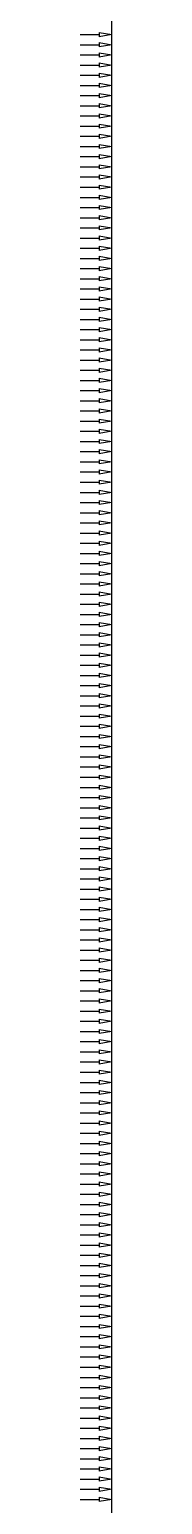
# Model space of a CAD drawing. Extents: x -212 to 3502, y -496 to 4155.
# Drawn here: x -12 to 0, y 2994 to 3574 of the extents above; entities that cross this region are included whole.
import ezdxf

# ---------------------------------------------------------------- set-up
doc = ezdxf.new("R2010")
doc.units = 0
doc.layers.add('Analysis_layer', color=70, linetype='Continuous')
doc.styles.get("Standard").update_dxf_attribs({"font": 'arial.ttf'})

# ---------------------------------------------------------------- blocks, each defined once
blk = doc.blocks.new('*U12')
at = {"color": 0, "linetype": 'ByBlock', "lineweight": -2}
for p, q in [((-2.5, 1786.42), (0, 1786)), ((-2.5, 1786.42), (-2.5, 1785.58)), ((0, 1786), (-2.5, 1785.58)), ((-2.5, 1784.42), (0, 1784)), ((-2.5, 1784.42), (-2.5, 1783.58)), ((0, 1784), (-2.5, 1783.58)), ((-2.5, 1782.42), (0, 1782)), ((-2.5, 1782.42), (-2.5, 1781.58)), ((0, 1782), (-2.5, 1781.58)), ((-2.5, 1780.42), (0, 1780)), ((-2.5, 1780.42), (-2.5, 1779.58)), ((0, 1780), (-2.5, 1779.58)), ((-2.5, 1778.42), (0, 1778)), ((-2.5, 1778.42), (-2.5, 1777.58)), ((0, 1778), (-2.5, 1777.58)), ((-2.5, 1776.42), (0, 1776)), ((-2.5, 1776.42), (-2.5, 1775.58)), ((0, 1776), (-2.5, 1775.58)), ((-2.5, 1774.42), (0, 1774)), ((-2.5, 1774.42), (-2.5, 1773.58)), ((0, 1774), (-2.5, 1773.58)), ((-2.5, 1772.42), (0, 1772)), ((-2.5, 1772.42), (-2.5, 1771.58)), ((0, 1772), (-2.5, 1771.58)), ((-2.5, 1770.42), (0, 1770)), ((-2.5, 1770.42), (-2.5, 1769.58)), ((0, 1770), (-2.5, 1769.58)), ((-2.5, 1768.42), (0, 1768)), ((-2.5, 1768.42), (-2.5, 1767.58)), ((0, 1768), (-2.5, 1767.58)), ((-2.5, 1766.42), (0, 1766)), ((-2.5, 1766.42), (-2.5, 1765.58)), ((0, 1766), (-2.5, 1765.58)), ((-2.5, 1764.42), (0, 1764)), ((-2.5, 1764.42), (-2.5, 1763.58)), ((0, 1764), (-2.5, 1763.58)), ((-2.5, 1762.42), (0, 1762)), ((-2.5, 1762.42), (-2.5, 1761.58)), ((0, 1762), (-2.5, 1761.58)), ((-2.5, 1760.42), (0, 1760)), ((-2.5, 1760.42), (-2.5, 1759.58)), ((0, 1760), (-2.5, 1759.58)), ((-2.5, 1758.42), (0, 1758)), ((-2.5, 1758.42), (-2.5, 1757.58)), ((0, 1758), (-2.5, 1757.58)), ((-2.5, 1756.42), (0, 1756)), ((-2.5, 1756.42), (-2.5, 1755.58)), ((0, 1756), (-2.5, 1755.58)), ((-2.5, 1754.42), (0, 1754)), ((-2.5, 1754.42), (-2.5, 1753.58)), ((0, 1754), (-2.5, 1753.58)), ((-2.5, 1752.42), (0, 1752)), ((-2.5, 1752.42), (-2.5, 1751.58)), ((0, 1752), (-2.5, 1751.58)), ((-2.5, 1750.42), (0, 1750)), ((-2.5, 1750.42), (-2.5, 1749.58)), ((0, 1750), (-2.5, 1749.58)), ((-2.5, 1748.42), (0, 1748)), ((-2.5, 1748.42), (-2.5, 1747.58)), ((0, 1748), (-2.5, 1747.58)), ((-2.5, 1746.42), (0, 1746)), ((-2.5, 1746.42), (-2.5, 1745.58)), ((0, 1746), (-2.5, 1745.58)), ((-2.5, 1744.42), (0, 1744)), ((-2.5, 1744.42), (-2.5, 1743.58)), ((0, 1744), (-2.5, 1743.58)), ((-2.5, 1742.42), (0, 1742)), ((-2.5, 1742.42), (-2.5, 1741.58)), ((0, 1742), (-2.5, 1741.58)), ((-2.5, 1740.42), (0, 1740)), ((-2.5, 1740.42), (-2.5, 1739.58)), ((0, 1740), (-2.5, 1739.58)), ((-2.5, 1738.42), (0, 1738)), ((-2.5, 1738.42), (-2.5, 1737.58)), ((0, 1738), (-2.5, 1737.58)), ((-2.5, 1736.42), (0, 1736)), ((-2.5, 1736.42), (-2.5, 1735.58)), ((0, 1736), (-2.5, 1735.58)), ((-2.5, 1734.42), (0, 1734)), ((-2.5, 1734.42), (-2.5, 1733.58)), ((0, 1734), (-2.5, 1733.58)), ((-2.5, 1732.42), (0, 1732)), ((-2.5, 1732.42), (-2.5, 1731.58)), ((0, 1732), (-2.5, 1731.58)), ((-2.5, 1730.42), (0, 1730)), ((-2.5, 1730.42), (-2.5, 1729.58)), ((0, 1730), (-2.5, 1729.58)), ((-2.5, 1728.42), (0, 1728)), ((-2.5, 1728.42), (-2.5, 1727.58)), ((0, 1728), (-2.5, 1727.58)), ((-2.5, 1726.42), (0, 1726)), ((-2.5, 1726.42), (-2.5, 1725.58)), ((0, 1726), (-2.5, 1725.58)), ((-2.5, 1724.42), (0, 1724)), ((-2.5, 1724.42), (-2.5, 1723.58)), ((0, 1724), (-2.5, 1723.58)), ((-2.5, 1722.42), (0, 1722)), ((-2.5, 1722.42), (-2.5, 1721.58)), ((0, 1722), (-2.5, 1721.58)), ((-2.5, 1720.42), (0, 1720)), ((-2.5, 1720.42), (-2.5, 1719.58)), ((0, 1720), (-2.5, 1719.58)), ((-2.5, 1718.42), (0, 1718)), ((-2.5, 1718.42), (-2.5, 1717.58)), ((0, 1718), (-2.5, 1717.58)), ((-2.5, 1716.42), (0, 1716)), ((-2.5, 1716.42), (-2.5, 1715.58)), ((0, 1716), (-2.5, 1715.58)), ((-2.5, 1714.42), (0, 1714)), ((-2.5, 1714.42), (-2.5, 1713.58)), ((0, 1714), (-2.5, 1713.58)), ((-2.5, 1712.42), (0, 1712)), ((-2.5, 1712.42), (-2.5, 1711.58)), ((0, 1712), (-2.5, 1711.58)), ((-2.5, 1710.42), (0, 1710)), ((-2.5, 1710.42), (-2.5, 1709.58)), ((0, 1710), (-2.5, 1709.58)), ((-2.5, 1708.42), (0, 1708)), ((-2.5, 1708.42), (-2.5, 1707.58)), ((0, 1708), (-2.5, 1707.58)), ((-2.5, 1706.42), (0, 1706)), ((-2.5, 1706.42), (-2.5, 1705.58)), ((0, 1706), (-2.5, 1705.58)), ((-2.5, 1704.42), (0, 1704)), ((-2.5, 1704.42), (-2.5, 1703.58)), ((0, 1704), (-2.5, 1703.58)), ((-2.5, 1702.42), (0, 1702)), ((-2.5, 1702.42), (-2.5, 1701.58)), ((0, 1702), (-2.5, 1701.58)), ((-2.5, 1700.42), (0, 1700)), ((-2.5, 1700.42), (-2.5, 1699.58)), ((0, 1700), (-2.5, 1699.58)), ((-2.5, 1698.42), (0, 1698)), ((-2.5, 1698.42), (-2.5, 1697.58)), ((0, 1698), (-2.5, 1697.58)), ((-2.5, 1696.42), (0, 1696)), ((-2.5, 1696.42), (-2.5, 1695.58)), ((0, 1696), (-2.5, 1695.58)), ((-2.5, 1694.42), (0, 1694)), ((-2.5, 1694.42), (-2.5, 1693.58)), ((0, 1694), (-2.5, 1693.58)), ((-2.5, 1692.42), (0, 1692)), ((-2.5, 1692.42), (-2.5, 1691.58)), ((0, 1692), (-2.5, 1691.58)), ((-2.5, 1690.42), (0, 1690)), ((-2.5, 1690.42), (-2.5, 1689.58)), ((0, 1690), (-2.5, 1689.58)), ((-2.5, 1688.42), (0, 1688)), ((-2.5, 1688.42), (-2.5, 1687.58)), ((0, 1688), (-2.5, 1687.58)), ((-2.5, 1686.42), (0, 1686)), ((-2.5, 1686.42), (-2.5, 1685.58)), ((0, 1686), (-2.5, 1685.58)), ((-2.5, 1684.42), (0, 1684)), ((-2.5, 1684.42), (-2.5, 1683.58)), ((0, 1684), (-2.5, 1683.58)), ((-2.5, 1682.42), (0, 1682)), ((-2.5, 1682.42), (-2.5, 1681.58)), ((0, 1682), (-2.5, 1681.58)), ((-2.5, 1680.42), (0, 1680)), ((-2.5, 1680.42), (-2.5, 1679.58)), ((0, 1680), (-2.5, 1679.58)), ((-2.5, 1678.42), (0, 1678)), ((-2.5, 1678.42), (-2.5, 1677.58)), ((0, 1678), (-2.5, 1677.58)), ((-2.5, 1676.42), (0, 1676)), ((-2.5, 1676.42), (-2.5, 1675.58)), ((0, 1676), (-2.5, 1675.58)), ((-2.5, 1674.42), (0, 1674)), ((-2.5, 1674.42), (-2.5, 1673.58)), ((0, 1674), (-2.5, 1673.58)), ((-2.5, 1672.42), (0, 1672)), ((-2.5, 1672.42), (-2.5, 1671.58)), ((0, 1672), (-2.5, 1671.58)), ((-2.5, 1670.42), (0, 1670)), ((-2.5, 1670.42), (-2.5, 1669.58)), ((0, 1670), (-2.5, 1669.58)), ((-2.5, 1668.42), (0, 1668)), ((-2.5, 1668.42), (-2.5, 1667.58)), ((0, 1668), (-2.5, 1667.58)), ((-2.5, 1666.42), (0, 1666)), ((-2.5, 1666.42), (-2.5, 1665.58)), ((0, 1666), (-2.5, 1665.58)), ((-2.5, 1664.42), (0, 1664)), ((-2.5, 1664.42), (-2.5, 1663.58)), ((0, 1664), (-2.5, 1663.58)), ((-2.5, 1662.42), (0, 1662)), ((-2.5, 1662.42), (-2.5, 1661.58)), ((0, 1662), (-2.5, 1661.58)), ((-2.5, 1660.42), (0, 1660)), ((-2.5, 1660.42), (-2.5, 1659.58)), ((0, 1660), (-2.5, 1659.58)), ((-2.5, 1658.42), (0, 1658)), ((-2.5, 1658.42), (-2.5, 1657.58)), ((0, 1658), (-2.5, 1657.58)), ((-2.5, 1656.42), (0, 1656)), ((-2.5, 1656.42), (-2.5, 1655.58)), ((0, 1656), (-2.5, 1655.58)), ((-2.5, 1654.42), (0, 1654)), ((-2.5, 1654.42), (-2.5, 1653.58)), ((0, 1654), (-2.5, 1653.58)), ((-2.5, 1652.42), (0, 1652)), ((-2.5, 1652.42), (-2.5, 1651.58)), ((0, 1652), (-2.5, 1651.58)), ((-2.5, 1650.42), (0, 1650)), ((-2.5, 1650.42), (-2.5, 1649.58)), ((0, 1650), (-2.5, 1649.58)), ((-2.5, 1648.42), (0, 1648)), ((-2.5, 1648.42), (-2.5, 1647.58)), ((0, 1648), (-2.5, 1647.58)), ((-2.5, 1646.42), (0, 1646)), ((-2.5, 1646.42), (-2.5, 1645.58)), ((0, 1646), (-2.5, 1645.58)), ((-2.5, 1644.42), (0, 1644)), ((-2.5, 1644.42), (-2.5, 1643.58)), ((0, 1644), (-2.5, 1643.58)), ((-2.5, 1642.42), (0, 1642)), ((-2.5, 1642.42), (-2.5, 1641.58)), ((0, 1642), (-2.5, 1641.58)), ((-2.5, 1640.42), (0, 1640)), ((-2.5, 1640.42), (-2.5, 1639.58)), ((0, 1640), (-2.5, 1639.58)), ((-2.5, 1638.42), (0, 1638)), ((-2.5, 1638.42), (-2.5, 1637.58)), ((0, 1638), (-2.5, 1637.58)), ((-2.5, 1636.42), (0, 1636)), ((-2.5, 1636.42), (-2.5, 1635.58)), ((0, 1636), (-2.5, 1635.58)), ((-2.5, 1634.42), (0, 1634)), ((-2.5, 1634.42), (-2.5, 1633.58)), ((0, 1634), (-2.5, 1633.58)), ((-2.5, 1632.42), (0, 1632)), ((-2.5, 1632.42), (-2.5, 1631.58)), ((0, 1632), (-2.5, 1631.58)), ((-2.5, 1630.42), (0, 1630)), ((-2.5, 1630.42), (-2.5, 1629.58)), ((0, 1630), (-2.5, 1629.58)), ((-2.5, 1628.42), (0, 1628)), ((-2.5, 1628.42), (-2.5, 1627.58)), ((0, 1628), (-2.5, 1627.58)), ((-2.5, 1626.42), (0, 1626)), ((-2.5, 1626.42), (-2.5, 1625.58)), ((0, 1626), (-2.5, 1625.58)), ((-2.5, 1624.42), (0, 1624)), ((-2.5, 1624.42), (-2.5, 1623.58)), ((0, 1624), (-2.5, 1623.58)), ((-2.5, 1622.42), (0, 1622)), ((-2.5, 1622.42), (-2.5, 1621.58)), ((0, 1622), (-2.5, 1621.58)), ((-2.5, 1620.42), (0, 1620)), ((-2.5, 1620.42), (-2.5, 1619.58)), ((0, 1620), (-2.5, 1619.58)), ((-2.5, 1618.42), (0, 1618)), ((-2.5, 1618.42), (-2.5, 1617.58)), ((0, 1618), (-2.5, 1617.58)), ((-2.5, 1616.42), (0, 1616)), ((-2.5, 1616.42), (-2.5, 1615.58)), ((0, 1616), (-2.5, 1615.58)), ((-2.5, 1614.42), (0, 1614)), ((-2.5, 1614.42), (-2.5, 1613.58)), ((0, 1614), (-2.5, 1613.58)), ((-2.5, 1612.42), (0, 1612)), ((-2.5, 1612.42), (-2.5, 1611.58)), ((0, 1612), (-2.5, 1611.58)), ((-2.5, 1610.42), (0, 1610)), ((-2.5, 1610.42), (-2.5, 1609.58)), ((0, 1610), (-2.5, 1609.58)), ((-2.5, 1608.42), (0, 1608)), ((-2.5, 1608.42), (-2.5, 1607.58)), ((0, 1608), (-2.5, 1607.58)), ((-2.5, 1606.42), (0, 1606)), ((-2.5, 1606.42), (-2.5, 1605.58)), ((0, 1606), (-2.5, 1605.58)), ((-2.5, 1604.42), (0, 1604)), ((-2.5, 1604.42), (-2.5, 1603.58)), ((0, 1604), (-2.5, 1603.58)), ((-2.5, 1602.42), (0, 1602)), ((-2.5, 1602.42), (-2.5, 1601.58)), ((0, 1602), (-2.5, 1601.58)), ((-2.5, 1600.42), (0, 1600)), ((-2.5, 1600.42), (-2.5, 1599.58)), ((0, 1600), (-2.5, 1599.58)), ((-2.5, 1598.42), (0, 1598)), ((-2.5, 1598.42), (-2.5, 1597.58)), ((0, 1598), (-2.5, 1597.58)), ((-2.5, 1596.42), (0, 1596)), ((-2.5, 1596.42), (-2.5, 1595.58)), ((0, 1596), (-2.5, 1595.58)), ((-2.5, 1594.42), (0, 1594)), ((-2.5, 1594.42), (-2.5, 1593.58)), ((0, 1594), (-2.5, 1593.58)), ((-2.5, 1592.42), (0, 1592)), ((-2.5, 1592.42), (-2.5, 1591.58)), ((0, 1592), (-2.5, 1591.58)), ((-2.5, 1590.42), (0, 1590)), ((-2.5, 1590.42), (-2.5, 1589.58)), ((0, 1590), (-2.5, 1589.58)), ((-2.5, 1588.42), (0, 1588)), ((-2.5, 1588.42), (-2.5, 1587.58)), ((0, 1588), (-2.5, 1587.58)), ((-2.5, 1586.42), (0, 1586)), ((-2.5, 1586.42), (-2.5, 1585.58)), ((0, 1586), (-2.5, 1585.58)), ((-2.5, 1584.42), (0, 1584)), ((-2.5, 1584.42), (-2.5, 1583.58)), ((0, 1584), (-2.5, 1583.58)), ((-2.5, 1582.42), (0, 1582)), ((-2.5, 1582.42), (-2.5, 1581.58)), ((0, 1582), (-2.5, 1581.58)), ((-2.5, 1580.42), (0, 1580)), ((-2.5, 1580.42), (-2.5, 1579.58)), ((0, 1580), (-2.5, 1579.58)), ((-2.5, 1578.42), (0, 1578)), ((-2.5, 1578.42), (-2.5, 1577.58)), ((0, 1578), (-2.5, 1577.58)), ((-2.5, 1576.42), (0, 1576)), ((-2.5, 1576.42), (-2.5, 1575.58)), ((0, 1576), (-2.5, 1575.58)), ((-2.5, 1574.42), (0, 1574)), ((-2.5, 1574.42), (-2.5, 1573.58)), ((0, 1574), (-2.5, 1573.58)), ((-2.5, 1572.42), (0, 1572)), ((-2.5, 1572.42), (-2.5, 1571.58)), ((0, 1572), (-2.5, 1571.58)), ((-2.5, 1570.42), (0, 1570)), ((-2.5, 1570.42), (-2.5, 1569.58)), ((0, 1570), (-2.5, 1569.58)), ((-2.5, 1568.42), (0, 1568)), ((-2.5, 1568.42), (-2.5, 1567.58)), ((0, 1568), (-2.5, 1567.58)), ((-2.5, 1566.42), (0, 1566)), ((-2.5, 1566.42), (-2.5, 1565.58)), ((0, 1566), (-2.5, 1565.58)), ((-2.5, 1564.42), (0, 1564)), ((-2.5, 1564.42), (-2.5, 1563.58)), ((0, 1564), (-2.5, 1563.58)), ((-2.5, 1562.42), (0, 1562)), ((-2.5, 1562.42), (-2.5, 1561.58)), ((0, 1562), (-2.5, 1561.58)), ((-2.5, 1560.42), (0, 1560)), ((-2.5, 1560.42), (-2.5, 1559.58)), ((0, 1560), (-2.5, 1559.58)), ((-2.5, 1558.42), (0, 1558)), ((-2.5, 1558.42), (-2.5, 1557.58)), ((0, 1558), (-2.5, 1557.58)), ((-2.5, 1556.42), (0, 1556)), ((-2.5, 1556.42), (-2.5, 1555.58)), ((0, 1556), (-2.5, 1555.58)), ((-2.5, 1554.42), (0, 1554)), ((-2.5, 1554.42), (-2.5, 1553.58)), ((0, 1554), (-2.5, 1553.58)), ((-2.5, 1552.42), (0, 1552)), ((-2.5, 1552.42), (-2.5, 1551.58)), ((0, 1552), (-2.5, 1551.58)), ((-2.5, 1550.42), (0, 1550)), ((-2.5, 1550.42), (-2.5, 1549.58)), ((0, 1550), (-2.5, 1549.58)), ((-2.5, 1548.42), (0, 1548)), ((-2.5, 1548.42), (-2.5, 1547.58)), ((0, 1548), (-2.5, 1547.58)), ((-2.5, 1546.42), (0, 1546)), ((-2.5, 1546.42), (-2.5, 1545.58)), ((0, 1546), (-2.5, 1545.58)), ((-2.5, 1544.42), (0, 1544)), ((-2.5, 1544.42), (-2.5, 1543.58)), ((0, 1544), (-2.5, 1543.58)), ((-2.5, 1542.42), (0, 1542)), ((-2.5, 1542.42), (-2.5, 1541.58)), ((0, 1542), (-2.5, 1541.58)), ((-2.5, 1540.42), (0, 1540)), ((-2.5, 1540.42), (-2.5, 1539.58)), ((0, 1540), (-2.5, 1539.58)), ((-2.5, 1538.42), (0, 1538)), ((-2.5, 1538.42), (-2.5, 1537.58)), ((0, 1538), (-2.5, 1537.58)), ((-2.5, 1536.42), (0, 1536)), ((-2.5, 1536.42), (-2.5, 1535.58)), ((0, 1536), (-2.5, 1535.58)), ((-2.5, 1534.42), (0, 1534)), ((-2.5, 1534.42), (-2.5, 1533.58)), ((0, 1534), (-2.5, 1533.58)), ((-2.5, 1532.42), (0, 1532)), ((-2.5, 1532.42), (-2.5, 1531.58)), ((0, 1532), (-2.5, 1531.58)), ((-2.5, 1530.42), (0, 1530)), ((-2.5, 1530.42), (-2.5, 1529.58)), ((0, 1530), (-2.5, 1529.58)), ((-2.5, 1528.42), (0, 1528)), ((-2.5, 1528.42), (-2.5, 1527.58)), ((0, 1528), (-2.5, 1527.58)), ((-2.5, 1526.42), (0, 1526)), ((-2.5, 1526.42), (-2.5, 1525.58)), ((0, 1526), (-2.5, 1525.58)), ((-2.5, 1524.42), (0, 1524)), ((-2.5, 1524.42), (-2.5, 1523.58)), ((0, 1524), (-2.5, 1523.58)), ((-2.5, 1522.42), (0, 1522)), ((-2.5, 1522.42), (-2.5, 1521.58)), ((0, 1522), (-2.5, 1521.58)), ((-2.5, 1520.42), (0, 1520)), ((-2.5, 1520.42), (-2.5, 1519.58)), ((0, 1520), (-2.5, 1519.58)), ((-2.5, 1518.42), (0, 1518)), ((-2.5, 1518.42), (-2.5, 1517.58)), ((0, 1518), (-2.5, 1517.58)), ((-2.5, 1516.42), (0, 1516)), ((-2.5, 1516.42), (-2.5, 1515.58)), ((0, 1516), (-2.5, 1515.58)), ((-2.5, 1514.42), (0, 1514)), ((-2.5, 1514.42), (-2.5, 1513.58)), ((0, 1514), (-2.5, 1513.58)), ((-2.5, 1512.42), (0, 1512)), ((-2.5, 1512.42), (-2.5, 1511.58)), ((0, 1512), (-2.5, 1511.58)), ((-2.5, 1510.42), (0, 1510)), ((-2.5, 1510.42), (-2.5, 1509.58)), ((0, 1510), (-2.5, 1509.58)), ((-2.5, 1508.42), (0, 1508)), ((-2.5, 1508.42), (-2.5, 1507.58)), ((0, 1508), (-2.5, 1507.58)), ((-2.5, 1506.42), (0, 1506)), ((-2.5, 1506.42), (-2.5, 1505.58)), ((0, 1506), (-2.5, 1505.58)), ((-2.5, 1504.42), (0, 1504)), ((-2.5, 1504.42), (-2.5, 1503.58)), ((0, 1504), (-2.5, 1503.58)), ((-2.5, 1502.42), (0, 1502)), ((-2.5, 1502.42), (-2.5, 1501.58)), ((0, 1502), (-2.5, 1501.58)), ((-2.5, 1500.42), (0, 1500)), ((-2.5, 1500.42), (-2.5, 1499.58)), ((0, 1500), (-2.5, 1499.58)), ((-2.5, 1498.42), (0, 1498)), ((-2.5, 1498.42), (-2.5, 1497.58)), ((0, 1498), (-2.5, 1497.58))]:
    blk.add_line(p, q, dxfattribs=at)
for p, q in [((-6.25, 1786), (-2.5, 1786)), ((-6.25, 1784), (-2.5, 1784)), ((-6.25, 1782), (-2.5, 1782)), ((-6.25, 1780), (-2.5, 1780)), ((-6.25, 1778), (-2.5, 1778)), ((-6.25, 1776), (-2.5, 1776)), ((-6.25, 1774), (-2.5, 1774)), ((-6.25, 1772), (-2.5, 1772)), ((-6.25, 1770), (-2.5, 1770)), ((-6.25, 1768), (-2.5, 1768)), ((-6.25, 1766), (-2.5, 1766)), ((-6.25, 1764), (-2.5, 1764)), ((-6.25, 1762), (-2.5, 1762)), ((-6.25, 1760), (-2.5, 1760)), ((-6.25, 1758), (-2.5, 1758)), ((-6.25, 1756), (-2.5, 1756)), ((-6.25, 1754), (-2.5, 1754)), ((-6.25, 1752), (-2.5, 1752)), ((-6.25, 1750), (-2.5, 1750)), ((-6.25, 1748), (-2.5, 1748)), ((-6.25, 1746), (-2.5, 1746)), ((-6.25, 1744), (-2.5, 1744)), ((-6.25, 1742), (-2.5, 1742)), ((-6.25, 1740), (-2.5, 1740)), ((-6.25, 1738), (-2.5, 1738)), ((-6.25, 1736), (-2.5, 1736)), ((-6.25, 1734), (-2.5, 1734)), ((-6.25, 1732), (-2.5, 1732)), ((-6.25, 1730), (-2.5, 1730)), ((-6.25, 1728), (-2.5, 1728)), ((-6.25, 1726), (-2.5, 1726)), ((-6.25, 1724), (-2.5, 1724)), ((-6.25, 1722), (-2.5, 1722)), ((-6.25, 1720), (-2.5, 1720)), ((-6.25, 1718), (-2.5, 1718)), ((-6.25, 1716), (-2.5, 1716)), ((-6.25, 1714), (-2.5, 1714)), ((-6.25, 1712), (-2.5, 1712)), ((-6.25, 1710), (-2.5, 1710)), ((-6.25, 1708), (-2.5, 1708)), ((-6.25, 1706), (-2.5, 1706)), ((-6.25, 1704), (-2.5, 1704)), ((-6.25, 1702), (-2.5, 1702)), ((-6.25, 1700), (-2.5, 1700)), ((-6.25, 1698), (-2.5, 1698)), ((-6.25, 1696), (-2.5, 1696)), ((-6.25, 1694), (-2.5, 1694)), ((-6.25, 1692), (-2.5, 1692)), ((-6.25, 1690), (-2.5, 1690)), ((-6.25, 1688), (-2.5, 1688)), ((-6.25, 1686), (-2.5, 1686)), ((-6.25, 1684), (-2.5, 1684)), ((-6.25, 1682), (-2.5, 1682)), ((-6.25, 1680), (-2.5, 1680)), ((-6.25, 1678), (-2.5, 1678)), ((-6.25, 1676), (-2.5, 1676)), ((-6.25, 1674), (-2.5, 1674)), ((-6.25, 1672), (-2.5, 1672)), ((-6.25, 1670), (-2.5, 1670)), ((-6.25, 1668), (-2.5, 1668)), ((-6.25, 1666), (-2.5, 1666)), ((-6.25, 1664), (-2.5, 1664)), ((-6.25, 1662), (-2.5, 1662)), ((-6.25, 1660), (-2.5, 1660)), ((-6.25, 1658), (-2.5, 1658)), ((-6.25, 1656), (-2.5, 1656)), ((-6.25, 1654), (-2.5, 1654)), ((-6.25, 1652), (-2.5, 1652)), ((-6.25, 1650), (-2.5, 1650)), ((-6.25, 1648), (-2.5, 1648)), ((-6.25, 1646), (-2.5, 1646)), ((-6.25, 1644), (-2.5, 1644)), ((-6.25, 1642), (-2.5, 1642)), ((-6.25, 1640), (-2.5, 1640)), ((-6.25, 1638), (-2.5, 1638)), ((-6.25, 1636), (-2.5, 1636)), ((-6.25, 1634), (-2.5, 1634)), ((-6.25, 1632), (-2.5, 1632)), ((-6.25, 1630), (-2.5, 1630)), ((-6.25, 1628), (-2.5, 1628)), ((-6.25, 1626), (-2.5, 1626)), ((-6.25, 1624), (-2.5, 1624)), ((-6.25, 1622), (-2.5, 1622)), ((-6.25, 1620), (-2.5, 1620)), ((-6.25, 1618), (-2.5, 1618)), ((-6.25, 1616), (-2.5, 1616)), ((-6.25, 1614), (-2.5, 1614)), ((-6.25, 1612), (-2.5, 1612)), ((-6.25, 1610), (-2.5, 1610)), ((-6.25, 1608), (-2.5, 1608)), ((-6.25, 1606), (-2.5, 1606)), ((-6.25, 1604), (-2.5, 1604)), ((-6.25, 1602), (-2.5, 1602)), ((-6.25, 1600), (-2.5, 1600)), ((-6.25, 1598), (-2.5, 1598)), ((-6.25, 1596), (-2.5, 1596)), ((-6.25, 1594), (-2.5, 1594)), ((-6.25, 1592), (-2.5, 1592)), ((-6.25, 1590), (-2.5, 1590)), ((-6.25, 1588), (-2.5, 1588)), ((-6.25, 1586), (-2.5, 1586)), ((-6.25, 1584), (-2.5, 1584)), ((-6.25, 1582), (-2.5, 1582)), ((-6.25, 1580), (-2.5, 1580)), ((-6.25, 1578), (-2.5, 1578)), ((-6.25, 1576), (-2.5, 1576)), ((-6.25, 1574), (-2.5, 1574)), ((-6.25, 1572), (-2.5, 1572)), ((-6.25, 1570), (-2.5, 1570)), ((-6.25, 1568), (-2.5, 1568)), ((-6.25, 1566), (-2.5, 1566)), ((-6.25, 1564), (-2.5, 1564)), ((-6.25, 1562), (-2.5, 1562)), ((-6.25, 1560), (-2.5, 1560)), ((-6.25, 1558), (-2.5, 1558)), ((-6.25, 1556), (-2.5, 1556)), ((-6.25, 1554), (-2.5, 1554)), ((-6.25, 1552), (-2.5, 1552)), ((-6.25, 1550), (-2.5, 1550)), ((-6.25, 1548), (-2.5, 1548)), ((-6.25, 1546), (-2.5, 1546)), ((-6.25, 1544), (-2.5, 1544)), ((-6.25, 1542), (-2.5, 1542)), ((-6.25, 1540), (-2.5, 1540)), ((-6.25, 1538), (-2.5, 1538)), ((-6.25, 1536), (-2.5, 1536)), ((-6.25, 1534), (-2.5, 1534)), ((-6.25, 1532), (-2.5, 1532)), ((-6.25, 1530), (-2.5, 1530)), ((-6.25, 1528), (-2.5, 1528)), ((-6.25, 1526), (-2.5, 1526)), ((-6.25, 1524), (-2.5, 1524)), ((-6.25, 1522), (-2.5, 1522)), ((-6.25, 1520), (-2.5, 1520)), ((-6.25, 1518), (-2.5, 1518)), ((-6.25, 1516), (-2.5, 1516)), ((-6.25, 1514), (-2.5, 1514)), ((-6.25, 1512), (-2.5, 1512)), ((-6.25, 1510), (-2.5, 1510)), ((-6.25, 1508), (-2.5, 1508)), ((-6.25, 1506), (-2.5, 1506)), ((-6.25, 1504), (-2.5, 1504)), ((-6.25, 1502), (-2.5, 1502)), ((-6.25, 1500), (-2.5, 1500)), ((-6.25, 1498), (-2.5, 1498))]:
    blk.add_line(p, q)
at = {"layer": 'Defpoints'}
blk.add_line((0, 0), (0, 2075), dxfattribs=at)
blk.add_attdef('q-force', (-12.5, 0), '', height=2.5)

msp = doc.modelspace()

# ---------------------------------------------------------------- linework, layer by layer
at = {"layer": 'Analysis_layer'}
msp.add_lwpolyline([(0, 0), (0, 2075), (0, 4150)], dxfattribs=at)

# ---------------------------------------------------------------- block references
at = {"layer": 'Analysis_layer', "xscale": 2, "yscale": 2, "zscale": 2}
msp.add_blockref('*U12', (0, 0), dxfattribs=at)

doc.saveas('drawing.dxf')
